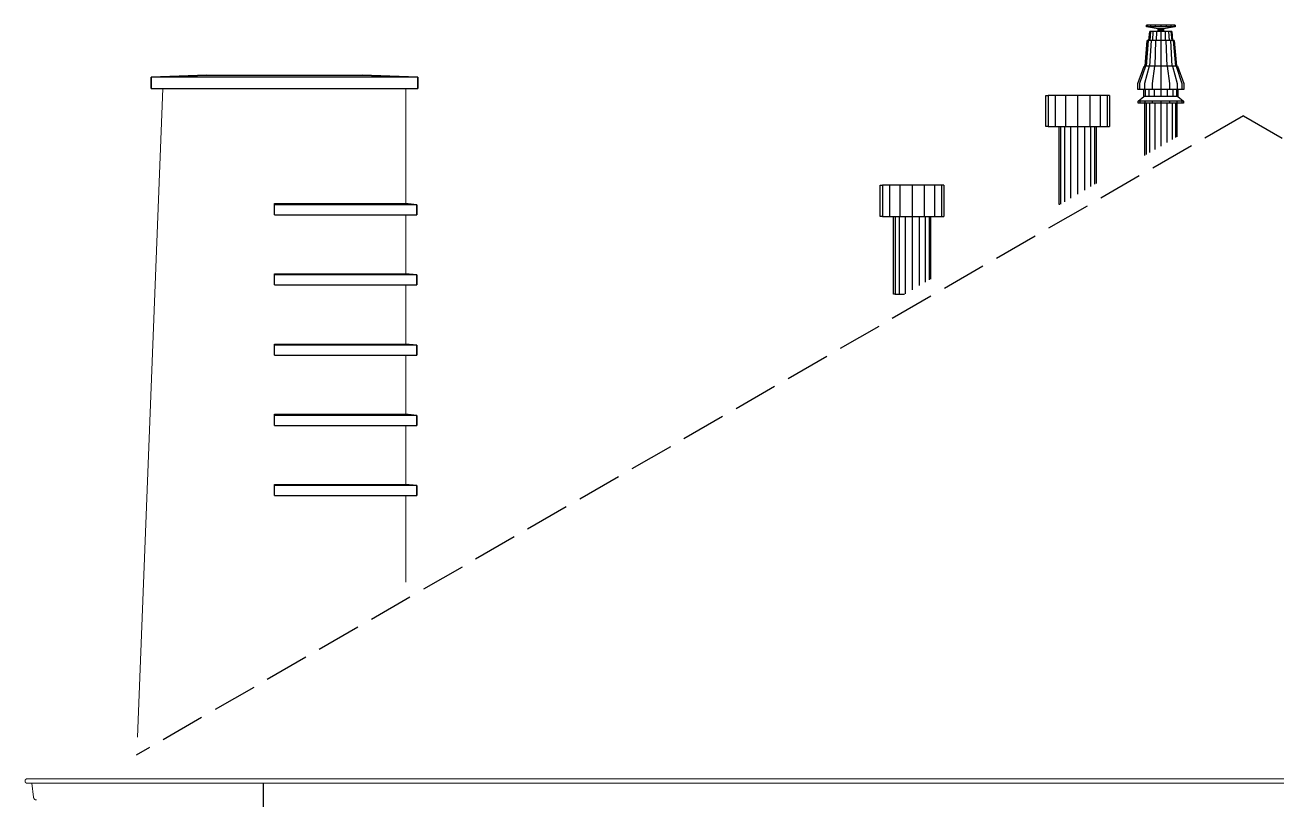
# Model space of a CAD drawing. Header units: millimetres. Extents: x 0 to 1200, y 0 to 841.
# Drawn here: x 637 to 693.2, y 730.6 to 765.4 of the extents above; entities that cross this region are included whole.
import ezdxf

# ---------------------------------------------------------------- set-up
doc = ezdxf.new("R2010")
doc.units = ezdxf.units.MM
doc.linetypes.add('VERDECKT2_S2', pattern=[2.7, 2, -0.7])
doc.layers.add('Standard', color=7, linetype='Continuous', lineweight=25)

msp = doc.modelspace()

# ---------------------------------------------------------------- linework, layer by layer
at = {"layer": 'Standard', "color": 250, "linetype": 'Continuous', "lineweight": -3}
for p, q in [((687.312, 765.342), (687.312, 765.418)), ((687.361, 765.418), (687.312, 765.418)), ((687.361, 765.418), (687.361, 765.342)), ((687.501, 765.418), (687.361, 765.418)), ((687.501, 765.418), (687.501, 765.342)), ((687.711, 765.418), (687.501, 765.418)), ((687.958, 765.418), (687.711, 765.418)), ((687.711, 765.418), (687.711, 765.342)), ((687.958, 765.418), (687.958, 765.342)), ((688.205, 765.418), (687.958, 765.418)), ((688.415, 765.418), (688.205, 765.418)), ((688.205, 765.418), (688.205, 765.342)), ((688.555, 765.418), (688.415, 765.418)), ((688.415, 765.418), (688.415, 765.342)), ((688.604, 765.418), (688.555, 765.418)), ((688.555, 765.418), (688.555, 765.342)), ((688.604, 765.418), (688.604, 765.342)), ((687.361, 765.342), (687.312, 765.342)), ((687.843, 765.249), (687.312, 765.342)), ((687.501, 765.342), (687.361, 765.342)), ((687.428, 764.731), (687.463, 765.135)), ((687.501, 765.135), (687.463, 765.135)), ((687.501, 765.135), (687.468, 764.731)), ((687.711, 765.342), (687.501, 765.342)), ((687.608, 765.135), (687.501, 765.135)), ((687.608, 765.135), (687.583, 764.731)), ((687.769, 765.135), (687.608, 765.135)), ((687.958, 765.342), (687.711, 765.342)), ((687.769, 765.135), (687.755, 764.731)), ((687.958, 765.135), (687.769, 765.135)), ((687.843, 765.135), (687.843, 765.249)), ((687.852, 765.249), (687.843, 765.249)), ((687.877, 765.249), (687.852, 765.249)), ((687.852, 765.249), (687.852, 765.135)), ((687.877, 765.249), (687.877, 765.135)), ((687.914, 765.249), (687.877, 765.249)), ((687.914, 765.249), (687.914, 765.135)), ((687.958, 765.249), (687.914, 765.249)), ((688.205, 765.342), (687.958, 765.342)), ((688.002, 765.249), (687.958, 765.249)), ((687.958, 765.249), (687.958, 765.135)), ((687.958, 765.135), (687.958, 764.731)), ((688.148, 765.135), (687.958, 765.135)), ((688.04, 765.249), (688.002, 765.249)), ((688.002, 765.249), (688.002, 765.135)), ((688.065, 765.249), (688.04, 765.249)), ((688.04, 765.249), (688.04, 765.135)), ((688.074, 765.249), (688.065, 765.249)), ((688.065, 765.249), (688.065, 765.135)), ((688.604, 765.342), (688.074, 765.249)), ((688.074, 765.249), (688.074, 765.135)), ((688.148, 765.135), (688.161, 764.731)), ((688.308, 765.135), (688.148, 765.135)), ((688.415, 765.342), (688.205, 765.342)), ((688.308, 765.135), (688.333, 764.731)), ((688.416, 765.135), (688.308, 765.135)), ((688.555, 765.342), (688.415, 765.342)), ((688.454, 765.135), (688.416, 765.135)), ((688.416, 765.135), (688.448, 764.731)), ((688.454, 765.135), (688.489, 764.731)), ((688.604, 765.342), (688.555, 765.342)), ((687.251, 763.576), (687.352, 764.731)), ((687.398, 764.731), (687.304, 763.576)), ((687.398, 764.731), (687.352, 764.731)), ((687.529, 764.731), (687.398, 764.731)), ((687.529, 764.731), (687.458, 763.576)), ((687.726, 764.731), (687.529, 764.731)), ((687.726, 764.731), (687.687, 763.576)), ((687.958, 764.731), (687.726, 764.731)), ((688.19, 764.731), (687.958, 764.731)), ((687.958, 764.731), (687.958, 763.576)), ((688.19, 764.731), (688.229, 763.576)), ((688.387, 764.731), (688.19, 764.731)), ((688.387, 764.731), (688.459, 763.576)), ((688.519, 764.731), (688.387, 764.731)), ((688.565, 764.731), (688.519, 764.731)), ((688.519, 764.731), (688.612, 763.576)), ((688.565, 764.731), (688.666, 763.576)), ((686.929, 762.797), (687.213, 763.576)), ((687.269, 763.576), (687.007, 762.797)), ((687.269, 763.576), (687.213, 763.576)), ((687.431, 763.576), (687.231, 762.797)), ((687.431, 763.576), (687.269, 763.576)), ((687.673, 763.576), (687.431, 763.576)), ((687.673, 763.576), (687.564, 762.797)), ((687.958, 763.576), (687.673, 763.576)), ((687.958, 763.576), (687.958, 762.797)), ((688.244, 763.576), (687.958, 763.576)), ((688.485, 763.576), (688.244, 763.576)), ((688.244, 763.576), (688.352, 762.797)), ((688.485, 763.576), (688.686, 762.797)), ((688.647, 763.576), (688.485, 763.576)), ((688.647, 763.576), (688.909, 762.797)), ((688.704, 763.576), (688.647, 763.576)), ((688.704, 763.576), (688.987, 762.797)), ((686.929, 762.531), (686.929, 762.797)), ((687.007, 762.797), (687.007, 762.531)), ((687.231, 762.797), (687.231, 762.531)), ((687.564, 762.797), (687.564, 762.531)), ((687.958, 762.797), (687.958, 762.531)), ((688.352, 762.797), (688.352, 762.531)), ((688.686, 762.797), (688.686, 762.531)), ((688.909, 762.797), (688.909, 762.531)), ((688.987, 762.797), (688.987, 762.531)), ((682.793, 760.858), (682.793, 762.258)), ((682.793, 762.258), (682.902, 762.258)), ((682.902, 762.258), (682.902, 760.858)), ((683.212, 762.258), (682.902, 762.258)), ((683.212, 762.258), (683.212, 760.858)), ((683.676, 762.258), (683.212, 762.258)), ((684.223, 762.258), (683.676, 762.258)), ((683.676, 762.258), (683.676, 760.858)), ((684.771, 762.258), (684.223, 762.258)), ((684.223, 762.258), (684.223, 760.858)), ((684.771, 762.258), (684.771, 760.858)), ((685.235, 762.258), (684.771, 762.258)), ((685.235, 762.258), (685.235, 760.858)), ((685.545, 762.258), (685.235, 762.258)), ((685.653, 762.258), (685.545, 762.258)), ((685.545, 762.258), (685.545, 760.858)), ((685.653, 762.258), (685.653, 760.858)), ((687.007, 762.531), (686.929, 762.531)), ((686.937, 761.995), (687.195, 762.212)), ((687.231, 762.531), (687.007, 762.531)), ((687.195, 762.212), (687.195, 762.531)), ((687.253, 762.212), (687.195, 762.212)), ((687.564, 762.531), (687.231, 762.531)), ((687.253, 762.531), (687.253, 762.212)), ((687.419, 762.212), (687.253, 762.212)), ((687.419, 762.531), (687.419, 762.212)), ((687.666, 762.212), (687.419, 762.212)), ((687.958, 762.531), (687.564, 762.531)), ((687.666, 762.531), (687.666, 762.212)), ((687.958, 762.212), (687.666, 762.212)), ((688.352, 762.531), (687.958, 762.531)), ((687.958, 762.531), (687.958, 762.212)), ((688.25, 762.212), (687.958, 762.212)), ((688.25, 762.531), (688.25, 762.212)), ((688.498, 762.212), (688.25, 762.212)), ((688.686, 762.531), (688.352, 762.531)), ((688.498, 762.531), (688.498, 762.212)), ((688.663, 762.212), (688.498, 762.212)), ((688.663, 762.531), (688.663, 762.212)), ((688.721, 762.212), (688.663, 762.212)), ((688.909, 762.531), (688.686, 762.531)), ((688.721, 762.531), (688.721, 762.212)), ((688.721, 762.212), (688.979, 761.995)), ((688.987, 762.531), (688.909, 762.531)), ((687.015, 761.995), (686.937, 761.995)), ((686.937, 761.919), (686.937, 761.995)), ((687.015, 761.919), (686.937, 761.919)), ((687.236, 761.995), (687.015, 761.995)), ((687.015, 761.995), (687.015, 761.919)), ((687.236, 761.919), (687.015, 761.919)), ((687.567, 761.995), (687.236, 761.995)), ((687.236, 761.995), (687.236, 761.919)), ((687.567, 761.919), (687.236, 761.919)), ((687.241, 759.571), (687.241, 761.919)), ((687.296, 761.919), (687.296, 759.602)), ((687.451, 761.919), (687.451, 759.692)), ((687.567, 761.995), (687.567, 761.919)), ((687.958, 761.995), (687.567, 761.995)), ((687.958, 761.919), (687.567, 761.919)), ((687.684, 761.919), (687.684, 759.826)), ((687.958, 761.995), (687.958, 761.919)), ((688.349, 761.995), (687.958, 761.995)), ((688.349, 761.919), (687.958, 761.919)), ((687.958, 761.919), (687.958, 759.985)), ((688.233, 761.919), (688.233, 760.143)), ((688.349, 761.995), (688.349, 761.919)), ((688.68, 761.995), (688.349, 761.995)), ((688.68, 761.919), (688.349, 761.919)), ((688.465, 761.919), (688.465, 760.278)), ((688.621, 761.919), (688.621, 760.367)), ((688.675, 761.919), (688.675, 760.399)), ((688.902, 761.995), (688.68, 761.995)), ((688.68, 761.995), (688.68, 761.919)), ((688.902, 761.919), (688.68, 761.919)), ((688.979, 761.995), (688.902, 761.995)), ((688.902, 761.995), (688.902, 761.919)), ((688.979, 761.919), (688.902, 761.919)), ((688.979, 761.995), (688.979, 761.919)), ((682.902, 760.858), (682.793, 760.858)), ((682.902, 760.858), (683.212, 760.858)), ((683.212, 760.858), (683.676, 760.858)), ((683.393, 757.37), (683.393, 760.858)), ((683.457, 760.858), (683.457, 757.386)), ((683.636, 760.858), (683.636, 757.49)), ((683.676, 760.858), (684.223, 760.858)), ((683.906, 760.858), (683.906, 757.645)), ((684.223, 760.858), (684.223, 757.829)), ((684.223, 760.858), (684.771, 760.858)), ((684.541, 760.858), (684.541, 758.012)), ((684.771, 760.858), (685.235, 760.858)), ((684.81, 760.858), (684.81, 758.167)), ((684.99, 760.858), (684.99, 758.271)), ((685.053, 760.858), (685.053, 758.308)), ((685.235, 760.858), (685.545, 760.858)), ((685.545, 760.858), (685.653, 760.858)), ((675.365, 756.832), (675.365, 758.232)), ((675.365, 758.232), (675.473, 758.232)), ((675.473, 758.232), (675.473, 756.832)), ((675.783, 758.232), (675.473, 758.232)), ((675.783, 758.232), (675.783, 756.832)), ((676.247, 758.232), (675.783, 758.232)), ((676.795, 758.232), (676.247, 758.232)), ((676.247, 758.232), (676.247, 756.832)), ((677.342, 758.232), (676.795, 758.232)), ((676.795, 758.232), (676.795, 756.832)), ((677.342, 758.232), (677.342, 756.832)), ((677.806, 758.232), (677.342, 758.232)), ((677.806, 758.232), (677.806, 756.832)), ((678.116, 758.232), (677.806, 758.232)), ((678.225, 758.232), (678.116, 758.232)), ((678.116, 758.232), (678.116, 756.832)), ((678.225, 758.232), (678.225, 756.832)), ((683.429, 757.37), (683.393, 757.37)), ((675.473, 756.832), (675.365, 756.832)), ((675.473, 756.832), (675.783, 756.832)), ((675.783, 756.832), (676.247, 756.832)), ((675.965, 753.344), (675.965, 756.832)), ((676.028, 756.832), (676.028, 753.344)), ((676.208, 756.832), (676.208, 753.344)), ((676.247, 756.832), (676.795, 756.832)), ((676.477, 756.832), (676.477, 753.356)), ((676.795, 756.832), (676.795, 753.54)), ((676.795, 756.832), (677.342, 756.832)), ((677.112, 756.832), (677.112, 753.723)), ((677.342, 756.832), (677.806, 756.832)), ((677.382, 756.832), (677.382, 753.878)), ((677.561, 756.832), (677.561, 753.982)), ((677.625, 756.832), (677.625, 754.019)), ((677.806, 756.832), (678.116, 756.832)), ((678.116, 756.832), (678.225, 756.832)), ((676.028, 753.344), (675.965, 753.344)), ((676.028, 753.344), (676.208, 753.344)), ((676.208, 753.344), (676.455, 753.344))]:
    msp.add_line(p, q, dxfattribs=at)
at = {"layer": 'Standard', "color": 117, "linetype": 'Continuous', "lineweight": -3}
for p, q in [((645.133, 763.173), (642.633, 763.073)), ((642.633, 763.073), (645.133, 763.173)), ((645.133, 763.173), (652.103, 763.173)), ((652.103, 763.173), (654.603, 763.073)), ((654.603, 763.073), (652.103, 763.173)), ((642.633, 763.073), (642.633, 762.573)), ((642.633, 762.573), (642.633, 763.073)), ((654.603, 763.073), (642.633, 763.073)), ((642.633, 762.573), (654.603, 762.573)), ((654.603, 763.073), (654.603, 762.573)), ((654.603, 762.573), (654.603, 763.073)), ((648.168, 757.353), (648.168, 757.404)), ((648.168, 757.404), (654.058, 757.404)), ((648.168, 756.903), (648.168, 757.353)), ((654.568, 757.353), (648.168, 757.353)), ((654.058, 757.404), (654.568, 757.353)), ((654.568, 757.353), (654.058, 757.404)), ((654.568, 757.353), (654.568, 756.903)), ((654.568, 756.903), (654.568, 757.353)), ((648.168, 756.903), (654.568, 756.903)), ((648.168, 754.203), (648.168, 754.254)), ((648.168, 754.254), (654.059, 754.254)), ((648.168, 753.753), (648.168, 754.203)), ((654.568, 754.203), (648.168, 754.203)), ((654.568, 754.203), (654.059, 754.254)), ((654.059, 754.254), (654.568, 754.203)), ((654.568, 753.753), (654.568, 754.203)), ((654.568, 754.203), (654.568, 753.753)), ((648.168, 753.753), (654.568, 753.753)), ((648.168, 751.053), (648.168, 751.104)), ((648.168, 751.104), (654.059, 751.104)), ((648.168, 750.603), (648.168, 751.053)), ((654.568, 751.053), (648.168, 751.053)), ((654.568, 751.053), (654.059, 751.104)), ((654.059, 751.104), (654.568, 751.053)), ((654.568, 750.603), (654.568, 751.053)), ((654.568, 751.053), (654.568, 750.603)), ((648.168, 750.603), (654.568, 750.603)), ((648.168, 747.903), (648.168, 747.954)), ((648.168, 747.954), (654.059, 747.954)), ((648.168, 747.453), (648.168, 747.903)), ((654.568, 747.903), (648.168, 747.903)), ((648.168, 747.453), (654.568, 747.453)), ((654.568, 747.903), (654.059, 747.954)), ((654.059, 747.954), (654.568, 747.903)), ((654.568, 747.453), (654.568, 747.903)), ((654.568, 747.903), (654.568, 747.453)), ((648.168, 744.753), (648.168, 744.804)), ((648.168, 744.804), (654.06, 744.804)), ((648.168, 744.303), (648.168, 744.753)), ((654.568, 744.753), (648.168, 744.753)), ((654.06, 744.804), (654.568, 744.753)), ((654.568, 744.753), (654.06, 744.804)), ((654.568, 744.753), (654.568, 744.303)), ((654.568, 744.303), (654.568, 744.753)), ((648.168, 744.303), (654.568, 744.303))]:
    msp.add_line(p, q, dxfattribs=at)
at = {"layer": 'Standard', "color": 36, "linetype": 'Continuous', "lineweight": 18}
for p, q in [((643.168, 762.573), (642.025, 733.465)), ((654.068, 757.403), (654.068, 762.573)), ((654.068, 754.253), (654.068, 756.903)), ((654.068, 751.103), (654.068, 753.753)), ((654.068, 747.953), (654.068, 750.603)), ((654.068, 744.803), (654.068, 747.453)), ((654.068, 740.418), (654.068, 744.303))]:
    msp.add_line(p, q, dxfattribs=at)
at = {"layer": 'Standard', "color": 5, "linetype": 'VERDECKT2_S2', "lineweight": -3}
for q in [(641.968, 732.652), (741.368, 732.652)]:
    msp.add_line((691.668, 761.347), q, dxfattribs=at)
at = {"layer": 'Standard', "color": 9, "linetype": 'Continuous', "lineweight": 18}
for p, q in [((636.979, 731.509), (636.978, 731.504)), ((636.978, 731.504), (636.979, 731.509)), ((636.978, 731.504), (636.978, 731.498)), ((636.978, 731.498), (636.978, 731.504)), ((636.978, 731.498), (636.978, 731.493)), ((636.978, 731.493), (636.978, 731.498)), ((636.978, 731.493), (636.978, 731.488)), ((636.978, 731.488), (636.978, 731.493)), ((636.978, 731.488), (636.978, 731.483)), ((636.978, 731.483), (636.978, 731.488)), ((636.978, 731.483), (636.979, 731.478)), ((636.979, 731.478), (636.978, 731.483)), ((636.98, 731.514), (636.979, 731.509)), ((636.979, 731.509), (636.98, 731.514)), ((636.979, 731.478), (636.98, 731.472)), ((636.98, 731.472), (636.979, 731.478)), ((636.981, 731.519), (636.98, 731.514)), ((636.98, 731.514), (636.981, 731.519)), ((636.98, 731.472), (636.981, 731.467)), ((636.981, 731.467), (636.98, 731.472)), ((636.983, 731.524), (636.981, 731.519)), ((636.981, 731.519), (636.983, 731.524)), ((636.981, 731.467), (636.983, 731.462)), ((636.983, 731.462), (636.981, 731.467)), ((636.984, 731.529), (636.983, 731.524)), ((636.983, 731.524), (636.984, 731.529)), ((636.983, 731.462), (636.984, 731.457)), ((636.984, 731.457), (636.983, 731.462)), ((636.986, 731.534), (636.984, 731.529)), ((636.984, 731.529), (636.986, 731.534)), ((636.984, 731.457), (636.986, 731.452)), ((636.986, 731.452), (636.984, 731.457)), ((636.989, 731.539), (636.986, 731.534)), ((636.986, 731.534), (636.989, 731.539)), ((636.986, 731.452), (636.989, 731.448)), ((636.989, 731.448), (636.986, 731.452)), ((636.991, 731.543), (636.989, 731.539)), ((636.989, 731.539), (636.991, 731.543)), ((636.989, 731.448), (636.991, 731.443)), ((636.991, 731.443), (636.989, 731.448)), ((636.994, 731.548), (636.991, 731.543)), ((636.991, 731.543), (636.994, 731.548)), ((636.991, 731.443), (636.994, 731.439)), ((636.994, 731.439), (636.991, 731.443)), ((636.997, 731.552), (636.994, 731.548)), ((636.994, 731.548), (636.997, 731.552)), ((636.994, 731.439), (636.997, 731.434)), ((636.997, 731.434), (636.994, 731.439)), ((637, 731.556), (636.997, 731.552)), ((636.997, 731.552), (637, 731.556)), ((636.997, 731.434), (637, 731.43)), ((637, 731.43), (636.997, 731.434)), ((637.003, 731.56), (637, 731.556)), ((637, 731.556), (637.003, 731.56)), ((637, 731.43), (637.003, 731.426)), ((637.003, 731.426), (637, 731.43)), ((637.007, 731.564), (637.003, 731.56)), ((637.003, 731.56), (637.007, 731.564)), ((637.003, 731.426), (637.007, 731.422)), ((637.007, 731.422), (637.003, 731.426)), ((637.011, 731.567), (637.007, 731.564)), ((637.007, 731.564), (637.011, 731.567)), ((637.007, 731.422), (637.011, 731.419)), ((637.011, 731.419), (637.007, 731.422)), ((637.015, 731.571), (637.011, 731.567)), ((637.011, 731.567), (637.015, 731.571)), ((637.011, 731.419), (637.015, 731.415)), ((637.015, 731.415), (637.011, 731.419)), ((637.019, 731.574), (637.015, 731.571)), ((637.015, 731.571), (637.019, 731.574)), ((637.015, 731.415), (637.019, 731.412)), ((637.019, 731.412), (637.015, 731.415)), ((637.023, 731.577), (637.019, 731.574)), ((637.019, 731.574), (637.023, 731.577)), ((637.019, 731.412), (637.023, 731.409)), ((637.023, 731.409), (637.019, 731.412)), ((637.028, 731.58), (637.023, 731.577)), ((637.023, 731.577), (637.028, 731.58)), ((637.023, 731.409), (637.028, 731.407)), ((637.028, 731.407), (637.023, 731.409)), ((637.032, 731.582), (637.028, 731.58)), ((637.028, 731.58), (637.032, 731.582)), ((637.028, 731.407), (637.032, 731.404)), ((637.032, 731.404), (637.028, 731.407)), ((637.037, 731.585), (637.032, 731.582)), ((637.032, 731.582), (637.037, 731.585)), ((637.032, 731.404), (637.037, 731.402)), ((637.037, 731.402), (637.032, 731.404)), ((637.042, 731.587), (637.037, 731.585)), ((637.037, 731.585), (637.042, 731.587)), ((637.037, 731.402), (637.042, 731.4)), ((637.042, 731.4), (637.037, 731.402)), ((637.047, 731.588), (637.042, 731.587)), ((637.042, 731.587), (637.047, 731.588)), ((637.042, 731.4), (637.047, 731.398)), ((637.047, 731.398), (637.042, 731.4)), ((637.052, 731.59), (637.047, 731.588)), ((637.047, 731.588), (637.052, 731.59)), ((637.047, 731.398), (637.052, 731.397)), ((637.052, 731.397), (637.047, 731.398)), ((637.057, 731.591), (637.052, 731.59)), ((637.052, 731.59), (637.057, 731.591)), ((637.052, 731.397), (637.057, 731.395)), ((637.057, 731.395), (637.052, 731.397)), ((637.062, 731.592), (637.057, 731.591)), ((637.057, 731.591), (637.062, 731.592)), ((637.057, 731.395), (637.062, 731.394)), ((637.062, 731.394), (637.057, 731.395)), ((637.067, 731.593), (637.062, 731.592)), ((637.062, 731.592), (637.067, 731.593)), ((637.062, 731.394), (637.067, 731.394)), ((637.067, 731.394), (637.062, 731.394)), ((637.072, 731.593), (637.067, 731.593)), ((637.067, 731.593), (637.072, 731.593)), ((637.067, 731.394), (637.072, 731.393)), ((637.072, 731.393), (637.067, 731.394)), ((637.078, 731.593), (637.072, 731.593)), ((637.072, 731.593), (637.078, 731.593)), ((637.072, 731.393), (637.078, 731.393)), ((637.078, 731.393), (637.072, 731.393)), ((637.078, 731.593), (746.258, 731.593)), ((637.078, 731.393), (746.258, 731.393)), ((637.29, 731.393), (637.359, 730.763)), ((637.359, 730.763), (637.29, 731.393)), ((637.359, 730.763), (637.36, 730.756)), ((637.36, 730.756), (637.359, 730.763)), ((637.36, 730.756), (637.361, 730.749)), ((637.361, 730.749), (637.36, 730.756)), ((637.361, 730.749), (637.363, 730.742)), ((637.363, 730.742), (637.361, 730.749)), ((637.363, 730.742), (637.365, 730.735)), ((637.365, 730.735), (637.363, 730.742)), ((637.365, 730.735), (637.367, 730.729)), ((637.367, 730.729), (637.365, 730.735)), ((637.367, 730.729), (637.37, 730.722)), ((637.37, 730.722), (637.367, 730.729)), ((637.37, 730.722), (637.373, 730.716)), ((637.373, 730.716), (637.37, 730.722)), ((637.373, 730.716), (637.377, 730.71)), ((637.377, 730.71), (637.373, 730.716)), ((637.377, 730.71), (637.38, 730.704)), ((637.38, 730.704), (637.377, 730.71)), ((637.38, 730.704), (637.384, 730.698)), ((637.384, 730.698), (637.38, 730.704)), ((637.384, 730.698), (637.388, 730.693)), ((637.388, 730.693), (637.384, 730.698)), ((637.388, 730.693), (637.393, 730.687)), ((637.393, 730.687), (637.388, 730.693)), ((637.393, 730.687), (637.398, 730.682)), ((637.398, 730.682), (637.393, 730.687)), ((637.398, 730.682), (637.403, 730.677)), ((637.403, 730.677), (637.398, 730.682)), ((637.403, 730.677), (637.408, 730.673)), ((637.408, 730.673), (637.403, 730.677)), ((637.408, 730.673), (637.414, 730.669)), ((637.414, 730.669), (637.408, 730.673)), ((637.414, 730.669), (637.42, 730.665)), ((637.42, 730.665), (637.414, 730.669)), ((637.42, 730.665), (637.426, 730.661)), ((637.426, 730.661), (637.42, 730.665)), ((637.426, 730.661), (637.432, 730.658)), ((637.432, 730.658), (637.426, 730.661)), ((637.432, 730.658), (637.438, 730.655)), ((637.438, 730.655), (637.432, 730.658)), ((637.438, 730.655), (637.444, 730.652)), ((637.444, 730.652), (637.438, 730.655)), ((637.444, 730.652), (637.451, 730.65)), ((637.451, 730.65), (637.444, 730.652)), ((637.451, 730.65), (637.458, 730.648)), ((637.458, 730.648), (637.451, 730.65)), ((637.458, 730.648), (637.465, 730.646)), ((637.465, 730.646), (637.458, 730.648)), ((637.465, 730.646), (637.471, 730.645)), ((637.471, 730.645), (637.465, 730.646)), ((637.471, 730.645), (637.478, 730.644)), ((637.478, 730.644), (637.471, 730.645)), ((637.478, 730.644), (637.485, 730.643)), ((637.485, 730.643), (637.478, 730.644)), ((637.485, 730.643), (637.492, 730.643)), ((637.492, 730.643), (637.485, 730.643))]:
    msp.add_line(p, q, dxfattribs=at)
at = {"layer": 'Standard', "color": 7, "linetype": 'Continuous', "lineweight": 25}
msp.add_line((647.668, 731.396), (647.668, 716.251), dxfattribs=at)

doc.saveas('drawing.dxf')
